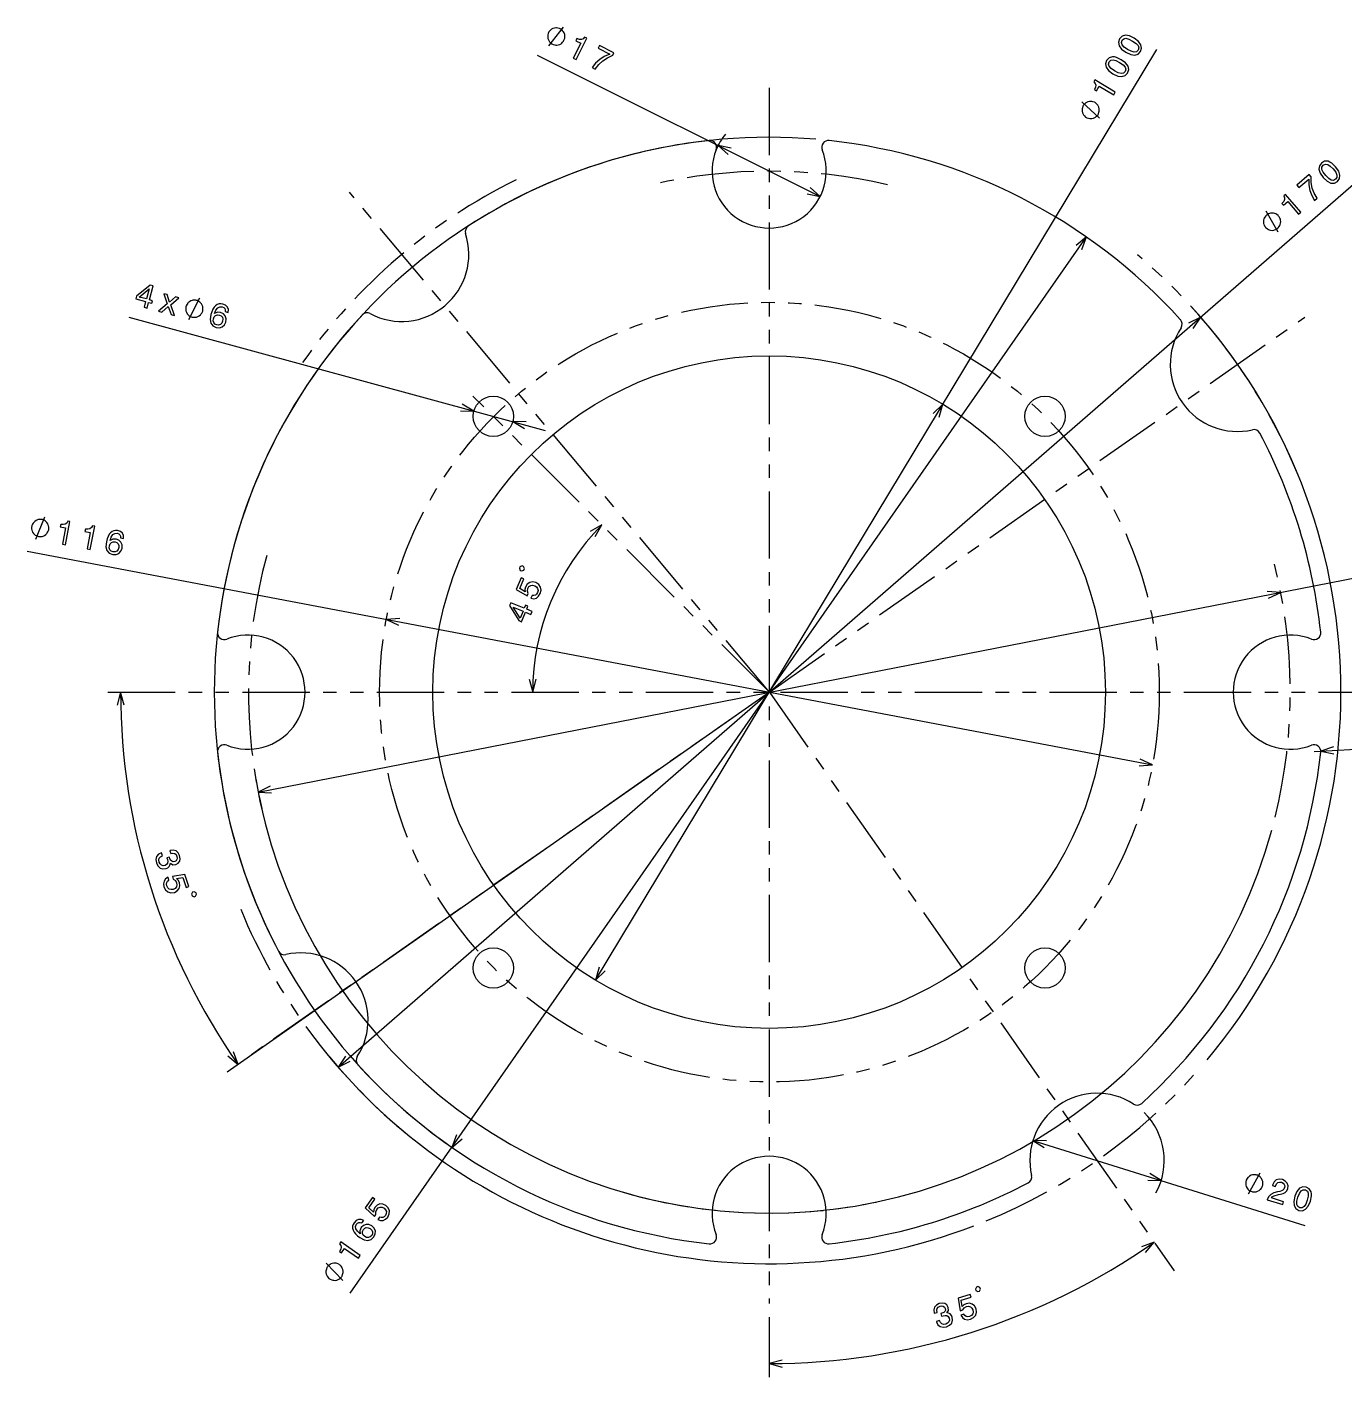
# Model space of a CAD drawing. Extents: x 23 to 346, y 13 to 291.
# Drawn here: x 22.8 to 218.6, y 90 to 290.7 of the extents above; entities that cross this region are included whole.
import ezdxf

# ---------------------------------------------------------------- set-up
doc = ezdxf.new("R2010")
doc.units = 0
doc.linetypes.add('PHANTOM', pattern=[20, 10, -2, 2, -2, 2, -2])
doc.layers.get('0').update_dxf_attribs({"linetype": 'CONTINUOUS'})

msp = doc.modelspace()

# ---------------------------------------------------------------- linework, layer by layer
at = {"color": 7}
for p, q in [((107.33, 149.01), (190.77, 287.41)), ((98.66, 286.54), (140.74, 265.53)), ((69.05, 136.07), (220.04, 267.34)), ((70.85, 102.45), (180.31, 259.51)), ((37.95, 247.61), (99.85, 230.73)), ((22.79, 212.79), (190.13, 181.01)), ((57.15, 176.98), (245.64, 213.78)), ((131.54, 190.68), (52.53, 135.33)), ((214.16, 183.01), (238.87, 184.41)), ((172.36, 125.19), (212.8, 112.51))]:
    msp.add_line(p, q, dxfattribs=at)
at = {"color": 7, "linetype": 'PHANTOM'}
for p, q in [((133.14, 281.68), (133.14, 100.91)), ((133.18, 191.83), (70.76, 266.16)), ((133.18, 191.83), (212.78, 247.59)), ((133.18, 191.83), (89.1, 235.86)), ((34.82, 191.83), (231.54, 191.83)), ((133.18, 191.83), (55.33, 137.34)), ((133.18, 191.83), (193.36, 105.81))]:
    msp.add_line(p, q, dxfattribs=at)
at = {"color": 7, "ltscale": 0.222692}
msp.add_line((133.14, 98.91), (133.14, 90), dxfattribs=at)
at = {"color": 7}
for points in [[(102.63, 288.75), (102.68, 288.85), (102.74, 289.09), (102.76, 289.27), (102.76, 289.4), (102.74, 289.61), (102.66, 289.85), (102.55, 290.03), (102.48, 290.13), (102.34, 290.26), (102.16, 290.42), (102.06, 290.47), (101.95, 290.52), (101.72, 290.57), (101.54, 290.6), (101.41, 290.6), (101.2, 290.57), (100.96, 290.5), (100.78, 290.39), (100.68, 290.31), (100.54, 290.18), (100.39, 290), (100.34, 289.9), (100.28, 289.79), (100.23, 289.56), (100.21, 289.37), (100.21, 289.24), (100.23, 289.03), (100.31, 288.8), (100.42, 288.62), (100.49, 288.51), (100.62, 288.38), (100.81, 288.23), (100.91, 288.17), (101.02, 288.12), (101.25, 288.07), (101.43, 288.04), (101.56, 288.04), (101.77, 288.07), (102.01, 288.15), (102.19, 288.25), (102.29, 288.33), (102.42, 288.46), (102.58, 288.64)], [(104.02, 286.1), (104.43, 285.89), (106.01, 289.05), (105.7, 289.2), (105.48, 288.97), (105.23, 288.86), (104.93, 288.88), (104.56, 289.01), (104.4, 288.69), (105.14, 288.33)], [(186.18, 286.99), (186.9, 286.64), (187.5, 286.55), (187.99, 286.7), (188.36, 287.09), (188.53, 287.59), (188.43, 288.1), (188.07, 288.59), (187.43, 289.06), (186.72, 289.4), (186.4, 289.48), (186.11, 289.5), (185.62, 289.35), (185.25, 288.96), (185.08, 288.46), (185.18, 287.95), (185.54, 287.46)], [(106.82, 284.7), (107.27, 284.48), (107.8, 285.15), (108.4, 285.71), (109.1, 286.17), (109.88, 286.53), (110.07, 286.91), (107.92, 287.98), (107.71, 287.57), (109.43, 286.71), (108.63, 286.35), (107.94, 285.9), (107.34, 285.36)], [(186.43, 287.4), (185.93, 287.75), (185.62, 288.08), (185.51, 288.41), (185.61, 288.75), (185.86, 288.99), (186.2, 289.05), (186.64, 288.93), (187.18, 288.65), (187.69, 288.3), (188, 287.96), (188.1, 287.64), (188, 287.31), (187.75, 287.06), (187.42, 287), (186.98, 287.12)], [(184.25, 283.79), (184.97, 283.44), (185.57, 283.35), (186.06, 283.5), (186.43, 283.89), (186.6, 284.39), (186.5, 284.9), (186.14, 285.39), (185.5, 285.86), (184.79, 286.2), (184.47, 286.28), (184.18, 286.3), (183.69, 286.15), (183.32, 285.76), (183.15, 285.26), (183.25, 284.75), (183.61, 284.26)], [(184.5, 284.2), (184, 284.55), (183.69, 284.89), (183.58, 285.21), (183.68, 285.55), (183.93, 285.79), (184.27, 285.85), (184.71, 285.73), (185.25, 285.45), (185.76, 285.1), (186.07, 284.76), (186.17, 284.44), (186.07, 284.11), (185.83, 283.86), (185.49, 283.8), (185.05, 283.92)], [(184.37, 280.67), (184.6, 281.06), (181.58, 282.88), (181.41, 282.59), (181.62, 282.35), (181.71, 282.09), (181.67, 281.79), (181.5, 281.44), (181.81, 281.25), (182.23, 281.95)], [(181.61, 279.49), (181.51, 279.55), (181.28, 279.62), (181.1, 279.66), (180.97, 279.67), (180.76, 279.66), (180.52, 279.6), (180.33, 279.52), (180.22, 279.45), (180.08, 279.33), (179.91, 279.16), (179.85, 279.06), (179.79, 278.96), (179.72, 278.73), (179.68, 278.55), (179.67, 278.42), (179.68, 278.21), (179.74, 277.97), (179.83, 277.78), (179.9, 277.67), (180.02, 277.52), (180.19, 277.35), (180.29, 277.29), (180.39, 277.23), (180.62, 277.16), (180.8, 277.12), (180.93, 277.11), (181.14, 277.12), (181.38, 277.18), (181.57, 277.27), (181.68, 277.34), (181.82, 277.46), (181.99, 277.63), (182.05, 277.73), (182.11, 277.83), (182.18, 278.06), (182.22, 278.24), (182.23, 278.37), (182.22, 278.58), (182.16, 278.82), (182.07, 279.01), (182, 279.12), (181.88, 279.26), (181.71, 279.43)], [(215.54, 268.35), (216.12, 267.8), (216.66, 267.53), (217.18, 267.52), (217.64, 267.78), (217.96, 268.2), (218.02, 268.71), (217.83, 269.29), (217.37, 269.94), (216.79, 270.48), (216.51, 270.65), (216.24, 270.76), (215.73, 270.77), (215.26, 270.51), (214.95, 270.08), (214.89, 269.57), (215.08, 268.99)], [(215.9, 268.66), (215.53, 269.15), (215.34, 269.56), (215.34, 269.91), (215.54, 270.2), (215.85, 270.35), (216.19, 270.3), (216.57, 270.05), (217, 269.62), (217.38, 269.13), (217.57, 268.72), (217.57, 268.37), (217.37, 268.09), (217.06, 267.93), (216.72, 267.98), (216.34, 268.23)], [(214.23, 264.94), (214.61, 265.28), (214.19, 266.01), (213.9, 266.79), (213.74, 267.61), (213.71, 268.47), (213.43, 268.79), (211.62, 267.21), (211.92, 266.87), (213.37, 268.12), (213.4, 267.25), (213.55, 266.43), (213.82, 265.67)], [(211.87, 262.89), (212.22, 263.19), (209.9, 265.85), (209.65, 265.63), (209.78, 265.34), (209.78, 265.06), (209.65, 264.79), (209.38, 264.51), (209.62, 264.24), (210.24, 264.77)], [(208.89, 262.62), (208.81, 262.71), (208.62, 262.85), (208.46, 262.94), (208.34, 262.99), (208.13, 263.04), (207.89, 263.06), (207.68, 263.03), (207.55, 263), (207.38, 262.93), (207.17, 262.82), (207.08, 262.75), (206.99, 262.67), (206.85, 262.47), (206.76, 262.31), (206.71, 262.19), (206.66, 261.99), (206.64, 261.74), (206.66, 261.53), (206.7, 261.41), (206.77, 261.24), (206.88, 261.02), (206.95, 260.94), (207.03, 260.85), (207.23, 260.71), (207.39, 260.62), (207.51, 260.57), (207.71, 260.51), (207.96, 260.49), (208.16, 260.52), (208.29, 260.55), (208.46, 260.62), (208.68, 260.73), (208.76, 260.81), (208.85, 260.89), (208.99, 261.08), (209.08, 261.24), (209.13, 261.36), (209.19, 261.56), (209.21, 261.81), (209.18, 262.02), (209.15, 262.15), (209.08, 262.32), (208.97, 262.53)], [(40.2, 249.06), (40.64, 248.94), (40.87, 249.78), (41.35, 249.65), (41.46, 250.04), (40.98, 250.17), (41.54, 252.25), (41.1, 252.37), (39.07, 250.73), (38.95, 250.3), (40.43, 249.9)], [(39.46, 250.58), (40.95, 251.8), (40.54, 250.29)], [(42.85, 248.34), (43.79, 249.18), (44.21, 247.97), (44.72, 247.83), (44.16, 249.43), (45.38, 250.46), (44.89, 250.59), (43.99, 249.82), (43.61, 250.94), (43.11, 251.08), (43.63, 249.57), (42.34, 248.48)], [(48.91, 248.5), (48.94, 248.62), (48.94, 248.86), (48.93, 249.04), (48.91, 249.17), (48.84, 249.37), (48.72, 249.58), (48.58, 249.74), (48.48, 249.83), (48.33, 249.93), (48.12, 250.05), (48.01, 250.08), (47.89, 250.11), (47.65, 250.12), (47.47, 250.11), (47.34, 250.08), (47.14, 250.01), (46.93, 249.89), (46.77, 249.75), (46.68, 249.66), (46.58, 249.5), (46.46, 249.29), (46.43, 249.18), (46.4, 249.07), (46.4, 248.83), (46.41, 248.64), (46.43, 248.51), (46.5, 248.31), (46.62, 248.1), (46.76, 247.94), (46.86, 247.85), (47.01, 247.75), (47.22, 247.63), (47.33, 247.6), (47.44, 247.57), (47.68, 247.57), (47.87, 247.58), (48, 247.6), (48.2, 247.67), (48.41, 247.79), (48.57, 247.93), (48.66, 248.03), (48.76, 248.18), (48.88, 248.39)], [(52.72, 248.3), (52.73, 248.72), (52.6, 249.07), (52.32, 249.35), (51.91, 249.53), (51.61, 249.57), (51.34, 249.55), (51.08, 249.46), (50.83, 249.29), (50.61, 249.06), (50.42, 248.77), (50.25, 248.4), (50.11, 247.97), (50, 247.26), (50.1, 246.7), (50.4, 246.29), (50.9, 246.04), (51.39, 246), (51.82, 246.13), (52.15, 246.43), (52.36, 246.86), (52.4, 247.35), (52.27, 247.77), (51.99, 248.08), (51.58, 248.28), (51.09, 248.31), (50.67, 248.12), (50.89, 248.64), (51.15, 248.98), (51.45, 249.14), (51.8, 249.13), (52.04, 249.03), (52.19, 248.87), (52.27, 248.67), (52.27, 248.42)], [(51.88, 246.99), (51.75, 246.7), (51.55, 246.5), (51.28, 246.4), (51, 246.43), (50.72, 246.56), (50.55, 246.77), (50.47, 247.04), (50.51, 247.36), (50.64, 247.65), (50.84, 247.84), (51.1, 247.92), (51.42, 247.89), (51.67, 247.77), (51.84, 247.57), (51.91, 247.3)], [(26.01, 216), (26.03, 216.11), (26.02, 216.35), (25.99, 216.54), (25.96, 216.66), (25.88, 216.86), (25.74, 217.06), (25.59, 217.21), (25.48, 217.29), (25.32, 217.38), (25.1, 217.48), (24.99, 217.5), (24.87, 217.52), (24.63, 217.51), (24.45, 217.48), (24.33, 217.45), (24.13, 217.37), (23.93, 217.23), (23.78, 217.08), (23.7, 216.97), (23.61, 216.81), (23.51, 216.59), (23.49, 216.48), (23.47, 216.36), (23.48, 216.12), (23.5, 215.94), (23.54, 215.82), (23.62, 215.62), (23.76, 215.42), (23.91, 215.27), (24.02, 215.19), (24.18, 215.1), (24.39, 215), (24.51, 214.98), (24.62, 214.96), (24.86, 214.97), (25.05, 214.99), (25.17, 215.03), (25.37, 215.11), (25.57, 215.25), (25.72, 215.4), (25.8, 215.51), (25.89, 215.67), (25.99, 215.88)], [(28.07, 213.83), (28.52, 213.74), (29.18, 217.2), (28.84, 217.27), (28.69, 216.98), (28.48, 216.81), (28.18, 216.75), (27.8, 216.78), (27.73, 216.43), (28.53, 216.27)], [(31.74, 213.13), (32.19, 213.04), (32.85, 216.51), (32.51, 216.57), (32.36, 216.29), (32.15, 216.12), (31.85, 216.05), (31.47, 216.08), (31.4, 215.73), (32.2, 215.58)], [(37.16, 214.7), (37.15, 215.12), (36.98, 215.46), (36.68, 215.71), (36.26, 215.86), (35.96, 215.88), (35.69, 215.83), (35.44, 215.72), (35.21, 215.54), (35.01, 215.3), (34.84, 214.99), (34.69, 214.61), (34.59, 214.17), (34.53, 213.45), (34.68, 212.89), (35.01, 212.51), (35.53, 212.31), (36.03, 212.31), (36.44, 212.47), (36.74, 212.79), (36.92, 213.24), (36.92, 213.73), (36.76, 214.13), (36.45, 214.43), (36.03, 214.59), (35.54, 214.58), (35.14, 214.36), (35.32, 214.89), (35.55, 215.26), (35.84, 215.44), (36.19, 215.46), (36.43, 215.37), (36.6, 215.23), (36.69, 215.03), (36.71, 214.79)], [(36.44, 213.33), (36.32, 213.02), (36.14, 212.81), (35.88, 212.7), (35.6, 212.7), (35.31, 212.8), (35.12, 213), (35.02, 213.27), (35.04, 213.59), (35.15, 213.88), (35.33, 214.09), (35.58, 214.2), (35.9, 214.19), (36.16, 214.09), (36.34, 213.9), (36.44, 213.64)], [(97.71, 205.79), (98.14, 205.73), (98.53, 205.83), (98.86, 206.09), (99.1, 206.49), (99.22, 207), (99.14, 207.46), (98.87, 207.84), (98.44, 208.13), (97.98, 208.23), (97.54, 208.14), (97.18, 207.88), (96.91, 207.46), (96.83, 207.09), (96.87, 206.76), (96.05, 207.25), (96.64, 208.67), (96.25, 208.82), (95.54, 207.1), (97.15, 206.13), (97.3, 206.5), (97.19, 206.86), (97.26, 207.24), (97.43, 207.52), (97.68, 207.68), (97.96, 207.73), (98.28, 207.66), (98.55, 207.49), (98.72, 207.25), (98.77, 206.96), (98.7, 206.64), (98.56, 206.41), (98.38, 206.26), (98.15, 206.19), (97.89, 206.22)], [(96.65, 209.98), (96.74, 210.2), (96.61, 210.5), (96.4, 210.59), (96.09, 210.46), (96, 210.25), (96.13, 209.94), (96.35, 209.85)], [(97.71, 203.4), (97.89, 203.82), (97.09, 204.15), (97.28, 204.61), (96.9, 204.76), (96.71, 204.3), (94.72, 205.13), (94.55, 204.7), (95.91, 202.48), (96.32, 202.31), (96.91, 203.73)], [(96.11, 202.85), (95.09, 204.48), (96.54, 203.88)], [(42.81, 167.95), (42.77, 167.94), (42.34, 167.72), (42.06, 167.39), (41.95, 166.96), (42.02, 166.46), (42.26, 165.99), (42.59, 165.68), (43, 165.55), (43.46, 165.6), (43.73, 165.72), (43.93, 165.9), (44.05, 166.13), (44.11, 166.4), (44.47, 166.17), (44.92, 166.19), (45.27, 166.38), (45.49, 166.68), (45.56, 167.07), (45.48, 167.55), (45.26, 167.96), (44.95, 168.23), (44.54, 168.34), (44.07, 168.27), (44.04, 168.26), (44.17, 167.83), (44.49, 167.89), (44.75, 167.83), (44.95, 167.67), (45.09, 167.41), (45.13, 167.14), (45.09, 166.93), (44.96, 166.77), (44.75, 166.65), (44.5, 166.62), (44.31, 166.69), (44.15, 166.86), (44.03, 167.12), (43.98, 167.31), (43.6, 167.19), (43.68, 166.96), (43.73, 166.64), (43.69, 166.38), (43.54, 166.19), (43.31, 166.06), (43.02, 166.03), (42.77, 166.1), (42.57, 166.28), (42.43, 166.56), (42.38, 166.88), (42.46, 167.15), (42.65, 167.36), (42.95, 167.51)], [(43.76, 164.32), (43.4, 164.09), (43.16, 163.75), (43.08, 163.35), (43.15, 162.88), (43.39, 162.42), (43.74, 162.12), (44.19, 162), (44.7, 162.06), (45.13, 162.28), (45.4, 162.62), (45.52, 163.05), (45.45, 163.54), (45.28, 163.89), (45.03, 164.12), (45.97, 164.26), (46.44, 162.8), (46.83, 162.93), (46.27, 164.71), (44.41, 164.42), (44.54, 164.03), (44.85, 163.83), (45.04, 163.49), (45.09, 163.17), (45.01, 162.89), (44.82, 162.66), (44.53, 162.51), (44.21, 162.47), (43.93, 162.55), (43.71, 162.74), (43.56, 163.03), (43.51, 163.29), (43.56, 163.52), (43.69, 163.72), (43.9, 163.87)], [(47.27, 161.79), (47.34, 161.56), (47.63, 161.41), (47.85, 161.48), (48.01, 161.77), (47.94, 162), (47.64, 162.15), (47.42, 162.08)], [(206.5, 118.42), (206.54, 118.53), (206.55, 118.77), (206.55, 118.95), (206.53, 119.08), (206.47, 119.28), (206.36, 119.5), (206.22, 119.66), (206.13, 119.76), (205.98, 119.86), (205.77, 119.99), (205.66, 120.02), (205.55, 120.06), (205.31, 120.07), (205.13, 120.07), (205, 120.05), (204.8, 119.99), (204.58, 119.87), (204.41, 119.74), (204.32, 119.65), (204.22, 119.5), (204.09, 119.29), (204.06, 119.18), (204.02, 119.07), (204.01, 118.83), (204.01, 118.65), (204.03, 118.52), (204.09, 118.32), (204.2, 118.1), (204.34, 117.93), (204.43, 117.84), (204.58, 117.73), (204.78, 117.61), (204.9, 117.57), (205.01, 117.54), (205.25, 117.53), (205.43, 117.53), (205.56, 117.55), (205.76, 117.61), (205.98, 117.72), (206.15, 117.86), (206.24, 117.95), (206.34, 118.1), (206.47, 118.3)], [(207.21, 116.36), (209.51, 115.64), (209.63, 116.05), (207.82, 116.62), (207.99, 116.82), (208.22, 116.95), (208.87, 117.13), (209.19, 117.18), (209.58, 117.29), (209.88, 117.46), (210.1, 117.7), (210.25, 118.01), (210.29, 118.44), (210.17, 118.83), (209.88, 119.14), (209.46, 119.35), (208.97, 119.41), (208.55, 119.3), (208.21, 119.01), (207.98, 118.55), (207.96, 118.49), (208.4, 118.35), (208.41, 118.39), (208.56, 118.7), (208.76, 118.9), (209.02, 118.99), (209.31, 118.96), (209.57, 118.82), (209.74, 118.64), (209.82, 118.41), (209.79, 118.16), (209.69, 117.95), (209.54, 117.79), (209.33, 117.67), (209.08, 117.59), (208.74, 117.53), (208.18, 117.38), (207.75, 117.16), (207.43, 116.84), (207.21, 116.37)], [(74.93, 113.4), (75.33, 113.25), (75.74, 113.27), (76.11, 113.45), (76.44, 113.79), (76.65, 114.26), (76.68, 114.73), (76.5, 115.16), (76.14, 115.52), (75.71, 115.72), (75.27, 115.73), (74.86, 115.56), (74.51, 115.21), (74.34, 114.86), (74.31, 114.53), (73.62, 115.18), (74.49, 116.44), (74.15, 116.68), (73.08, 115.14), (74.45, 113.85), (74.68, 114.18), (74.65, 114.56), (74.79, 114.91), (75.02, 115.15), (75.3, 115.26), (75.59, 115.25), (75.88, 115.11), (76.11, 114.88), (76.22, 114.61), (76.21, 114.32), (76.07, 114.02), (75.89, 113.82), (75.68, 113.72), (75.44, 113.7), (75.2, 113.78)], [(211.3, 116.87), (211.14, 116.09), (211.19, 115.48), (211.45, 115.04), (211.92, 114.78), (212.45, 114.73), (212.91, 114.94), (213.3, 115.41), (213.62, 116.14), (213.77, 116.92), (213.78, 117.25), (213.72, 117.53), (213.46, 117.97), (213, 118.24), (212.47, 118.28), (212, 118.07), (211.61, 117.6)], [(211.76, 116.73), (211.98, 117.3), (212.23, 117.68), (212.53, 117.85), (212.88, 117.84), (213.17, 117.65), (213.31, 117.34), (213.3, 116.88), (213.15, 116.29), (212.93, 115.71), (212.68, 115.33), (212.39, 115.16), (212.04, 115.17), (211.75, 115.36), (211.61, 115.67), (211.62, 116.13)], [(72.85, 113.29), (72.46, 113.44), (72.08, 113.44), (71.73, 113.26), (71.42, 112.94), (71.28, 112.67), (71.21, 112.41), (71.21, 112.13), (71.29, 111.85), (71.43, 111.56), (71.64, 111.28), (71.93, 110.99), (72.28, 110.72), (72.92, 110.38), (73.48, 110.28), (73.97, 110.43), (74.37, 110.82), (74.57, 111.27), (74.59, 111.71), (74.42, 112.13), (74.08, 112.47), (73.64, 112.67), (73.21, 112.69), (72.81, 112.53), (72.49, 112.21), (72.3, 111.76), (72.33, 111.3), (71.92, 111.68), (71.69, 112.04), (71.63, 112.38), (71.76, 112.71), (71.94, 112.89), (72.14, 112.99), (72.35, 112.99), (72.58, 112.91)], [(73.81, 112.06), (74.04, 111.84), (74.15, 111.58), (74.16, 111.3), (74.04, 111.04), (73.83, 110.83), (73.57, 110.73), (73.29, 110.75), (73, 110.89), (72.77, 111.11), (72.66, 111.36), (72.67, 111.64), (72.8, 111.93), (73, 112.12), (73.24, 112.22), (73.52, 112.2)], [(72.07, 107.69), (72.33, 108.07), (69.44, 110.09), (69.24, 109.81), (69.44, 109.56), (69.51, 109.29), (69.45, 108.99), (69.26, 108.65), (69.56, 108.45), (70.02, 109.12)], [(69.24, 106.7), (69.15, 106.77), (68.92, 106.86), (68.75, 106.91), (68.62, 106.93), (68.41, 106.93), (68.16, 106.89), (67.97, 106.81), (67.85, 106.75), (67.71, 106.64), (67.52, 106.48), (67.46, 106.39), (67.39, 106.29), (67.31, 106.06), (67.25, 105.89), (67.23, 105.76), (67.23, 105.55), (67.27, 105.3), (67.35, 105.11), (67.41, 104.99), (67.52, 104.85), (67.68, 104.67), (67.78, 104.6), (67.87, 104.53), (68.1, 104.45), (68.27, 104.39), (68.4, 104.38), (68.61, 104.37), (68.86, 104.41), (69.05, 104.49), (69.17, 104.55), (69.32, 104.66), (69.5, 104.82), (69.56, 104.92), (69.63, 105.01), (69.72, 105.24), (69.77, 105.41), (69.79, 105.54), (69.79, 105.75), (69.75, 106), (69.67, 106.19), (69.61, 106.31), (69.5, 106.46), (69.34, 106.64)], [(164.18, 102.71), (164.4, 102.78), (164.55, 103.07), (164.48, 103.29), (164.19, 103.45), (163.97, 103.38), (163.81, 103.08), (163.89, 102.86)], [(158.01, 98.25), (158.02, 98.21), (158.24, 97.78), (158.58, 97.5), (159, 97.39), (159.5, 97.46), (159.97, 97.7), (160.28, 98.03), (160.42, 98.44), (160.37, 98.9), (160.24, 99.17), (160.06, 99.37), (159.83, 99.49), (159.56, 99.55), (159.79, 99.91), (159.77, 100.36), (159.58, 100.71), (159.28, 100.93), (158.89, 101), (158.41, 100.92), (158, 100.7), (157.74, 100.39), (157.63, 99.98), (157.69, 99.51), (157.7, 99.48), (158.13, 99.61), (158.07, 99.93), (158.13, 100.19), (158.29, 100.39), (158.56, 100.53), (158.82, 100.57), (159.03, 100.53), (159.2, 100.4), (159.31, 100.19), (159.34, 99.94), (159.28, 99.75), (159.1, 99.59), (158.84, 99.47), (158.65, 99.42), (158.77, 99.04), (159, 99.12), (159.32, 99.17), (159.58, 99.13), (159.77, 98.98), (159.9, 98.75), (159.94, 98.46), (159.86, 98.21), (159.68, 98.01), (159.4, 97.87), (159.08, 97.82), (158.82, 97.9), (158.6, 98.09), (158.45, 98.39)], [(161.65, 99.2), (161.88, 98.84), (162.21, 98.6), (162.62, 98.52), (163.08, 98.59), (163.54, 98.83), (163.85, 99.18), (163.97, 99.63), (163.91, 100.14), (163.69, 100.56), (163.34, 100.84), (162.91, 100.96), (162.42, 100.89), (162.08, 100.72), (161.85, 100.47), (161.7, 101.41), (163.16, 101.87), (163.04, 102.27), (161.25, 101.71), (161.55, 99.85), (161.93, 99.97), (162.14, 100.29), (162.47, 100.48), (162.79, 100.53), (163.08, 100.45), (163.3, 100.26), (163.45, 99.97), (163.49, 99.65), (163.41, 99.37), (163.22, 99.14), (162.94, 99), (162.67, 98.95), (162.44, 99), (162.24, 99.13), (162.09, 99.34)]]:
    msp.add_lwpolyline(points, close=True, dxfattribs=at)
for points in [[(100.39, 287.91), (102.58, 290.73)], [(182.27, 277.19), (179.63, 279.6)], [(127.51, 272.72), (125.55, 273.12), (127.04, 271.79)], [(138.78, 265.93), (140.74, 265.53), (139.24, 266.86)], [(208.81, 260.23), (207.04, 263.33)], [(179.63, 257.63), (180.31, 259.51), (178.78, 258.22)], [(46.87, 247.25), (48.47, 250.44)], [(196.19, 245.92), (197.31, 247.58), (195.51, 246.7)], [(87.23, 233.64), (89.23, 233.63), (87.51, 234.63)], [(158.4, 232.72), (158.96, 234.65), (157.52, 233.26)], [(97.02, 232.04), (95.02, 232.05), (96.75, 231.04)], [(24.08, 214.59), (25.42, 217.89)], [(107.28, 214.97), (108.28, 216.7), (106.55, 215.7)], [(207.41, 205.79), (209.21, 206.67), (207.21, 206.8)], [(78.22, 202.79), (76.23, 202.64), (78.03, 201.77)], [(97.47, 193.76), (97.98, 191.83), (98.5, 193.76)], [(37.23, 189.89), (36.71, 191.83), (36.19, 189.89)], [(217.06, 183.7), (215.16, 183.07), (217.12, 182.66)], [(188.14, 180.86), (190.13, 181.01), (188.33, 181.88)], [(58.95, 177.86), (57.15, 176.98), (59.15, 176.85)], [(107.88, 150.93), (107.33, 149.01), (108.77, 150.39)], [(52.64, 137.76), (54.17, 136.47), (53.49, 138.35)], [(70.17, 137.73), (69.05, 136.07), (70.85, 136.95)], [(86.65, 126.02), (85.97, 124.14), (87.5, 125.43)], [(174.36, 125.1), (172.36, 125.19), (174.05, 124.11)], [(189.43, 119.29), (191.43, 119.21), (189.74, 120.28)], [(204.42, 117.23), (206.14, 120.36)], [(189.11, 108.51), (190.4, 110.04), (188.52, 109.36)], [(69.75, 104.36), (67.27, 106.94)], [(135.07, 92.52), (133.14, 92), (135.07, 91.48)]]:
    msp.add_lwpolyline(points, dxfattribs=at)
at = {"color": 7, "linetype": 'PHANTOM'}
msp.add_circle((133.18, 191.83), 57.97, dxfattribs=at)
at = {"color": 7}
for centre, radius in [((133.14, 191.83), 50), ((92.13, 232.84), 3), ((174.15, 232.84), 3), ((92.13, 150.81), 3), ((174.15, 150.81), 3)]:
    msp.add_circle(centre, radius, dxfattribs=at)
for centre, radius, start, end in [((133.14, 191.83), 82.5, 85.1823, 236.514), ((133.14, 191.83), 82.5, 96.2067, 122.8243), ((124.33, 272.85), 1, 338.2163, 96.2173), ((133.14, 269.33), 8.49, 139.9697, 158.2105), ((141.95, 272.85), 1, 83.7827, 201.7837), ((133.14, 191.83), 82.5, 42.1757, 83.7933), ((133.14, 269.33), 8.49, 158.2105, 21.7895), ((88.96, 260.31), 1, 122.8208, 197.8735), ((78.5, 256.94), 9.99, 242.1222, 17.8778), ((133.18, 191.83), 84.98, 319.9748, 42.3531), ((133.14, 191.83), 82.5, 137.1757, 173.7933), ((73.37, 247.23), 1, 62.1265, 137.1792), ((193.54, 246.55), 1, 327.1265, 42.1792), ((202.77, 240.58), 9.99, 147.1222, 282.8778), ((205.22, 229.87), 1, 27.8208, 102.8735), ((133.14, 191.83), 82.5, 6.2067, 27.8243), ((133.18, 191.83), 35.2, 135.0274, 180), ((52.12, 200.64), 1, 173.7827, 291.7836), ((214.16, 200.64), 1, 248.2163, 6.2173), ((55.64, 191.83), 8.49, 248.2105, 111.7895), ((210.64, 191.83), 8.49, 68.2105, 291.7895), ((133.18, 191.83), 96.47, 180, 215.0152), ((52.12, 183.01), 1, 68.2164, 186.2173), ((133.14, 191.83), 82.5, 186.2067, 207.8243), ((133.14, 191.83), 82.5, 312.1757, 353.7933), ((214.16, 183.01), 1, 353.7827, 111.7837), ((133.18, 191.83), 77.46, 189.5664, 344.6355), ((61.06, 153.78), 1, 207.8208, 282.8735), ((63.51, 143.07), 9.99, 327.1222, 102.8778), ((133.18, 191.83), 84.98, 219.6561, 290.9531), ((72.74, 137.11), 1, 147.1265, 222.1792), ((133.14, 191.83), 82.5, 222.1757, 263.7933), ((181.9, 122.2), 9.99, 57.1222, 192.8778), ((187.86, 131.43), 1, 237.1265, 312.1792), ((181.9, 122.2), 9.99, 331.1274, 45.6506), ((133.14, 114.33), 8.49, 338.2105, 201.7895), ((133.14, 191.83), 82.5, 276.2067, 297.8243), ((171.18, 119.75), 1, 297.8208, 12.8735), ((124.33, 110.8), 1, 263.7827, 21.7837), ((141.95, 110.8), 1, 158.2163, 276.2173), ((133.14, 191.88), 99.88, 270, 304.9783)]:
    msp.add_arc(centre, radius, start, end, dxfattribs=at)
at = {"color": 7, "linetype": 'PHANTOM'}
for radius, start, end in [(77.46, 76.906, 102.8935), (84.98, 116.2955, 144.7845), (84.98, 22.326, 49.908), (77.46, 164.7933, 193.5232), (77.46, 346.1149, 14.7071), (84.98, 202.316, 230.5307), (84.98, 292.3016, 318.6263), (77.46, 253.7174, 283.2053)]:
    msp.add_arc((133.18, 191.83), radius, start, end, dxfattribs=at)

doc.saveas('drawing.dxf')
